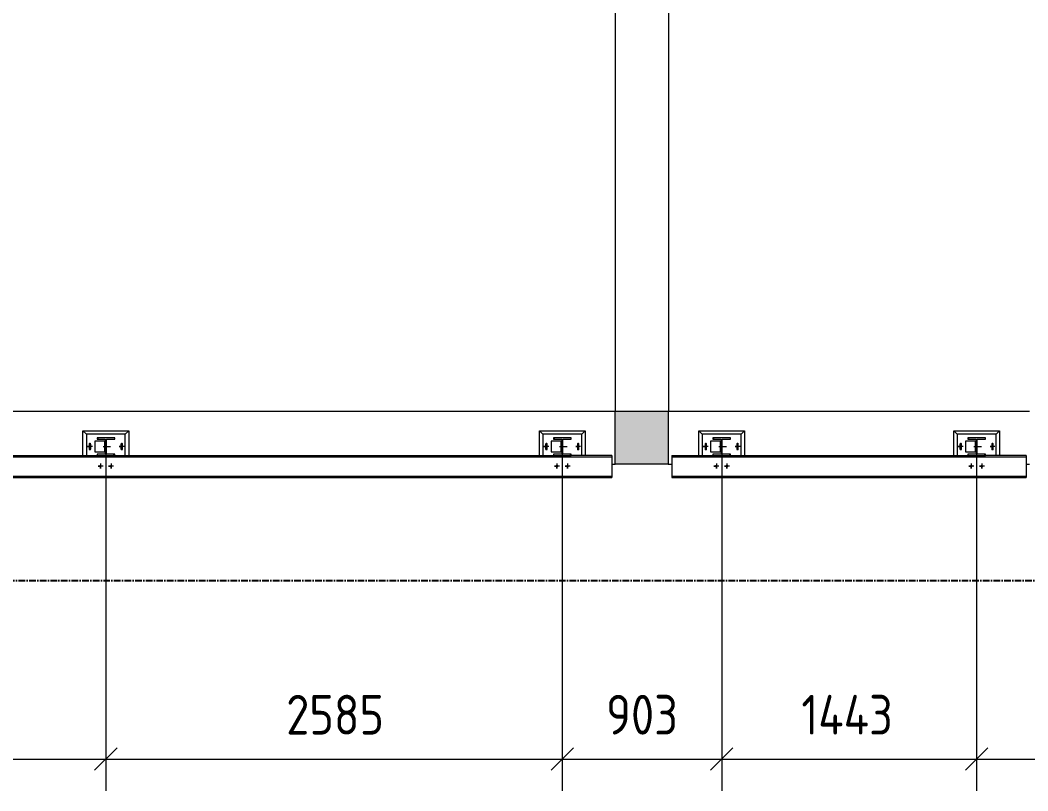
# Model space of a CAD drawing. Header units: millimetres. Extents: x -187664 to 435448, y -313239 to 299894.
# Drawn here: x 68285 to 73990, y -87194 to -82828 of the extents above; entities that cross this region are included whole.
import ezdxf

# ---------------------------------------------------------------- set-up
doc = ezdxf.new("R2010")
doc.units = ezdxf.units.MM
for name, pattern in [('CENTER', [2, 1.25, -0.25, 0.25, -0.25]), ('XKITLINE00', [0]), ('XKITLINE02', [4, 2, -2])]:
    doc.linetypes.add(name, pattern=pattern)
doc.layers.add('000 - EXISTING_CONCRETE_MAIN_COLOR_1', color=7, linetype='Continuous')
doc.layers.add('000 - EXISTING_STEEL-STRUCTURE_MAIN_COLOR_2', color=7, linetype='Continuous')
doc.layers.add('000 - EXISTING_STEEL-STRUCTURE_DEF_SUB', color=7, linetype='Continuous', plot=False)
doc.layers.add('Part', color=7, linetype='Continuous', lineweight=0)
doc.layers.add('Z-DIMENSIONS', color=7, linetype='Continuous', lineweight=0)
doc.styles.add('ISOCPEUR', font='isocpeur.ttf')

# ---------------------------------------------------------------- blocks, each defined once
blk = doc.blocks.new('*A7877')
at = {"layer": 'Part'}
blk.add_hatch(color=7, dxfattribs=at).paths.add_polyline_path([(490.55, 140.18), (490.55, 137.78), (488.15, 137.78), (488.15, 140.18)], flags=17)
blk = doc.blocks.new('*A208207')
at = {"layer": '000 - EXISTING_STEEL-STRUCTURE_DEF_SUB', "color": 7, "linetype": 'XKITLINE00', "lineweight": 0}
for p, q in [((485.414408, 138.915979), (485.350408, 138.979979)), ((485.350408, 138.979979), (485.350408, 138.979979)), ((485.774408, 138.555979), (485.726408, 138.603979)), ((486.150408, 138.179979), (486.086408, 138.243979))]:
    blk.add_line(p, q, dxfattribs=at)
blk = doc.blocks.new('*A210209')
at = {"layer": '000 - EXISTING_STEEL-STRUCTURE_DEF_SUB', "color": 7, "linetype": 'XKITLINE00', "lineweight": 0}
for p, q in [((504.182408, 138.915979), (504.118408, 138.979979)), ((504.118408, 138.979979), (504.118408, 138.979979)), ((504.542408, 138.555979), (504.494408, 138.603979)), ((504.918408, 138.179979), (504.854408, 138.243979))]:
    blk.add_line(p, q, dxfattribs=at)
blk = doc.blocks.new('*A214213')
at = {"layer": '000 - EXISTING_STEEL-STRUCTURE_DEF_SUB', "color": 7, "linetype": 'XKITLINE00', "lineweight": 0}
for p, q in [((464.738408, 138.915979), (464.674408, 138.979979)), ((464.674408, 138.979979), (464.674408, 138.979979)), ((465.098408, 138.555979), (465.050408, 138.603979)), ((465.474408, 138.179979), (465.410408, 138.243979))]:
    blk.add_line(p, q, dxfattribs=at)
blk = doc.blocks.new('*A216215')
at = {"layer": '000 - EXISTING_STEEL-STRUCTURE_DEF_SUB', "color": 7, "linetype": 'XKITLINE00', "lineweight": 0}
for p, q in [((492.634446, 138.915979), (492.570446, 138.979979)), ((492.570446, 138.979979), (492.570446, 138.979979)), ((492.994446, 138.555979), (492.946446, 138.603979)), ((493.370446, 138.179979), (493.306446, 138.243979))]:
    blk.add_line(p, q, dxfattribs=at)
blk = doc.blocks.new('*A21372057')
at = {"layer": '000 - EXISTING_CONCRETE_MAIN_COLOR_1', "color": 7, "linetype": 'XKITLINE00', "lineweight": 0}
for p, q in [((441.998408, 140.179979), (488.150408, 140.179979)), ((490.550408, 140.179979), (506.918408, 140.179979)), ((487.990408, 137.779979), (488.150408, 137.779979)), ((490.550408, 137.779979), (490.710408, 137.779979)), ((506.758408, 137.779979), (506.918408, 137.779979))]:
    blk.add_line(p, q, dxfattribs=at)
blk = doc.blocks.new('*A21872107')
at = {"layer": '000 - EXISTING_CONCRETE_MAIN_COLOR_1', "color": 7, "linetype": 'XKITLINE00', "lineweight": 0}
for p, q in [((488.160418, 140.179979), (488.160418, 162.339977)), ((490.560418, 162.339977), (490.560418, 140.179979)), ((490.560418, 140.179979), (490.550408, 140.179979))]:
    blk.add_line(p, q, dxfattribs=at)
blk = doc.blocks.new('*A22352155')
at = {"layer": '000 - EXISTING_STEEL-STRUCTURE_DEF_SUB', "color": 7, "linetype": 'XKITLINE00', "lineweight": 0}
for p, q in [((493.370446, 138.979979), (492.570446, 138.979979)), ((492.570446, 138.979979), (492.570446, 138.915979)), ((492.570446, 138.915979), (492.946446, 138.915979)), ((492.946446, 138.915979), (492.946446, 138.243979)), ((492.994446, 138.915979), (493.370446, 138.915979)), ((492.994446, 138.243979), (492.994446, 138.915979)), ((493.370446, 138.915979), (493.370446, 138.979979)), ((492.946446, 138.243979), (492.570446, 138.243979)), ((492.570446, 138.243979), (492.570446, 138.179979)), ((492.570446, 138.179979), (493.370446, 138.179979)), ((493.370446, 138.243979), (492.994446, 138.243979)), ((493.370446, 138.179979), (493.370446, 138.243979))]:
    blk.add_line(p, q, dxfattribs=at)
blk = doc.blocks.new('*A22362156')
at = {"layer": '000 - EXISTING_STEEL-STRUCTURE_DEF_SUB', "color": 7, "linetype": 'XKITLINE00', "lineweight": 0}
for p, q in [((486.150408, 138.979979), (485.350408, 138.979979)), ((485.350408, 138.979979), (485.350408, 138.915979)), ((485.350408, 138.915979), (485.726408, 138.915979)), ((485.726408, 138.915979), (485.726408, 138.243979)), ((485.774408, 138.915979), (486.150408, 138.915979)), ((485.774408, 138.243979), (485.774408, 138.915979)), ((486.150408, 138.915979), (486.150408, 138.979979)), ((485.726408, 138.243979), (485.350408, 138.243979)), ((485.350408, 138.243979), (485.350408, 138.179979)), ((485.350408, 138.179979), (486.150408, 138.179979)), ((486.150408, 138.243979), (485.774408, 138.243979)), ((486.150408, 138.179979), (486.150408, 138.243979))]:
    blk.add_line(p, q, dxfattribs=at)
blk = doc.blocks.new('*A22392159')
at = {"layer": '000 - EXISTING_STEEL-STRUCTURE_DEF_SUB', "color": 7, "linetype": 'XKITLINE00', "lineweight": 0}
for p, q in [((504.918408, 138.979979), (504.118408, 138.979979)), ((504.118408, 138.979979), (504.118408, 138.915979)), ((504.118408, 138.915979), (504.494408, 138.915979)), ((504.494408, 138.915979), (504.494408, 138.243979)), ((504.542408, 138.915979), (504.918408, 138.915979)), ((504.542408, 138.243979), (504.542408, 138.915979)), ((504.918408, 138.915979), (504.918408, 138.979979)), ((504.494408, 138.243979), (504.118408, 138.243979)), ((504.118408, 138.243979), (504.118408, 138.179979)), ((504.118408, 138.179979), (504.918408, 138.179979)), ((504.918408, 138.243979), (504.542408, 138.243979)), ((504.918408, 138.179979), (504.918408, 138.243979))]:
    blk.add_line(p, q, dxfattribs=at)
blk = doc.blocks.new('*A22452165')
at = {"layer": 'Part', "color": 7, "linetype": 'XKITLINE00', "lineweight": 0}
for p, q in [((488.150408, 140.179979), (490.550408, 140.179979)), ((488.150408, 137.779979), (488.150408, 140.179979)), ((490.550408, 140.179979), (490.550408, 137.779979)), ((490.550408, 137.779979), (488.150408, 137.779979))]:
    blk.add_line(p, q, dxfattribs=at)
blk = doc.blocks.new('*A22492169')
at = {"layer": '000 - EXISTING_STEEL-STRUCTURE_DEF_SUB', "color": 7, "linetype": 'XKITLINE00', "lineweight": 0}
for p, q in [((465.954408, 139.139979), (464.194408, 139.139979)), ((464.194408, 139.139979), (464.194408, 138.179979)), ((465.954408, 138.179979), (465.954408, 139.139979))]:
    blk.add_line(p, q, dxfattribs=at)
blk = doc.blocks.new('*A22502170')
at = {"layer": '000 - EXISTING_STEEL-STRUCTURE_DEF_SUB', "color": 7, "linetype": 'XKITLINE00', "lineweight": 0}
for p, q in [((464.034408, 138.179979), (464.034408, 139.299979)), ((464.034408, 139.299979), (466.114408, 139.299979)), ((464.194408, 139.139979), (464.034408, 139.299979)), ((465.954408, 139.139979), (466.114408, 139.299979)), ((466.114408, 139.299979), (466.114408, 138.179979))]:
    blk.add_line(p, q, dxfattribs=at)
blk = doc.blocks.new('*A22512171')
at = {"layer": '000 - EXISTING_STEEL-STRUCTURE_DEF_SUB', "color": 7, "linetype": 'XKITLINE00', "lineweight": 0}
for p, q in [((465.050408, 138.820005), (464.570408, 138.820005)), ((464.570408, 138.820005), (464.570408, 138.340005)), ((465.010408, 138.820005), (465.010408, 138.340005)), ((464.570408, 138.340005), (465.050408, 138.340005))]:
    blk.add_line(p, q, dxfattribs=at)
blk = doc.blocks.new('*A22542174')
at = {"layer": '000 - EXISTING_STEEL-STRUCTURE_DEF_SUB', "color": 7, "linetype": 'XKITLINE00', "lineweight": 0}
for p, q in [((486.630408, 139.139979), (484.870408, 139.139979)), ((484.870408, 139.139979), (484.870408, 138.179979)), ((486.630408, 138.179979), (486.630408, 139.139979))]:
    blk.add_line(p, q, dxfattribs=at)
blk = doc.blocks.new('*A22552175')
at = {"layer": '000 - EXISTING_STEEL-STRUCTURE_DEF_SUB', "color": 7, "linetype": 'XKITLINE00', "lineweight": 0}
for p, q in [((484.710408, 138.179979), (484.710408, 139.299979)), ((484.710408, 139.299979), (486.790408, 139.299979)), ((484.870408, 139.139979), (484.710408, 139.299979)), ((486.630408, 139.139979), (486.790408, 139.299979)), ((486.790408, 139.299979), (486.790408, 138.179979))]:
    blk.add_line(p, q, dxfattribs=at)
blk = doc.blocks.new('*A22562176')
at = {"layer": '000 - EXISTING_STEEL-STRUCTURE_DEF_SUB', "color": 7, "linetype": 'XKITLINE00', "lineweight": 0}
for p, q in [((485.726408, 138.820005), (485.246408, 138.820005)), ((485.246408, 138.820005), (485.246408, 138.340005)), ((485.686408, 138.820005), (485.686408, 138.340005)), ((485.246408, 138.340005), (485.726408, 138.340005))]:
    blk.add_line(p, q, dxfattribs=at)
blk = doc.blocks.new('*A22572177')
at = {"layer": '000 - EXISTING_STEEL-STRUCTURE_DEF_SUB', "color": 7, "linetype": 'XKITLINE00', "lineweight": 0}
for p, q in [((493.850446, 139.139979), (492.090446, 139.139979)), ((492.090446, 139.139979), (492.090446, 138.179979)), ((493.850446, 138.179979), (493.850446, 139.139979))]:
    blk.add_line(p, q, dxfattribs=at)
blk = doc.blocks.new('*A22582178')
at = {"layer": '000 - EXISTING_STEEL-STRUCTURE_DEF_SUB', "color": 7, "linetype": 'XKITLINE00', "lineweight": 0}
for p, q in [((491.930446, 138.179979), (491.930446, 139.299979)), ((491.930446, 139.299979), (494.010446, 139.299979)), ((492.090446, 139.139979), (491.930446, 139.299979)), ((493.850446, 139.139979), (494.010446, 139.299979)), ((494.010446, 139.299979), (494.010446, 138.179979))]:
    blk.add_line(p, q, dxfattribs=at)
blk = doc.blocks.new('*A22592179')
at = {"layer": '000 - EXISTING_STEEL-STRUCTURE_DEF_SUB', "color": 7, "linetype": 'XKITLINE00', "lineweight": 0}
for p, q in [((492.946446, 138.820005), (492.466446, 138.820005)), ((492.466446, 138.820005), (492.466446, 138.340005)), ((492.906446, 138.820005), (492.906446, 138.340005)), ((492.466446, 138.340005), (492.946446, 138.340005))]:
    blk.add_line(p, q, dxfattribs=at)
blk = doc.blocks.new('*A22602180')
at = {"layer": '000 - EXISTING_STEEL-STRUCTURE_DEF_SUB', "color": 7, "linetype": 'XKITLINE00', "lineweight": 0}
for p, q in [((505.398408, 139.139979), (503.638408, 139.139979)), ((503.638408, 139.139979), (503.638408, 138.179979)), ((505.398408, 138.179979), (505.398408, 139.139979))]:
    blk.add_line(p, q, dxfattribs=at)
blk = doc.blocks.new('*A22612181')
at = {"layer": '000 - EXISTING_STEEL-STRUCTURE_DEF_SUB', "color": 7, "linetype": 'XKITLINE00', "lineweight": 0}
for p, q in [((503.478408, 138.179979), (503.478408, 139.299979)), ((503.478408, 139.299979), (505.558408, 139.299979)), ((503.638408, 139.139979), (503.478408, 139.299979)), ((505.398408, 139.139979), (505.558408, 139.299979)), ((505.558408, 139.299979), (505.558408, 138.179979))]:
    blk.add_line(p, q, dxfattribs=at)
blk = doc.blocks.new('*A22622182')
at = {"layer": '000 - EXISTING_STEEL-STRUCTURE_DEF_SUB', "color": 7, "linetype": 'XKITLINE00', "lineweight": 0}
for p, q in [((504.494408, 138.820005), (504.014408, 138.820005)), ((504.014408, 138.820005), (504.014408, 138.340005)), ((504.454408, 138.820005), (504.454408, 138.340005)), ((504.014408, 138.340005), (504.494408, 138.340005))]:
    blk.add_line(p, q, dxfattribs=at)
blk = doc.blocks.new('*A22732193')
at = {"layer": '000 - EXISTING_STEEL-STRUCTURE_MAIN_COLOR_2', "color": 7, "linetype": 'XKITLINE00', "lineweight": 0}
for p, q in [((442.158408, 138.179979), (442.158408, 137.179979)), ((442.158408, 138.179979), (443.998408, 138.179979)), ((442.158408, 138.115979), (487.990408, 138.115979)), ((444.798408, 138.179979), (464.674408, 138.179979)), ((465.474408, 138.179979), (485.350408, 138.179979)), ((487.990408, 138.179979), (486.150408, 138.179979)), ((487.990408, 138.179979), (487.990408, 137.179979)), ((442.158408, 137.243979), (487.990408, 137.243979)), ((442.158408, 137.179979), (487.990408, 137.179979))]:
    blk.add_line(p, q, dxfattribs=at)
blk = doc.blocks.new('*A22742194')
at = {"layer": '000 - EXISTING_STEEL-STRUCTURE_DEF_SUB', "color": 7, "linetype": 'XKITLINE00', "lineweight": 0}
for p, q in [((465.474408, 138.979979), (464.674408, 138.979979)), ((464.674408, 138.979979), (464.674408, 138.915979)), ((464.674408, 138.915979), (465.050408, 138.915979)), ((465.050408, 138.915979), (465.050408, 138.243979)), ((465.098408, 138.915979), (465.474408, 138.915979)), ((465.098408, 138.243979), (465.098408, 138.915979)), ((465.474408, 138.915979), (465.474408, 138.979979)), ((465.050408, 138.243979), (464.674408, 138.243979)), ((464.674408, 138.243979), (464.674408, 138.179979)), ((464.674408, 138.179979), (465.474408, 138.179979)), ((465.474408, 138.243979), (465.098408, 138.243979)), ((465.474408, 138.179979), (465.474408, 138.243979))]:
    blk.add_line(p, q, dxfattribs=at)
blk = doc.blocks.new('*A22762196')
at = {"layer": '000 - EXISTING_STEEL-STRUCTURE_MAIN_COLOR_2', "color": 7, "linetype": 'XKITLINE00', "lineweight": 0}
for p, q in [((490.710408, 138.179979), (490.710408, 137.179979)), ((490.710408, 138.179979), (492.570446, 138.179979)), ((490.710408, 138.115979), (506.758408, 138.115979)), ((493.370446, 138.179979), (504.118408, 138.179979)), ((506.758408, 138.179979), (504.918408, 138.179979)), ((506.758408, 138.179979), (506.758408, 137.179979)), ((490.710408, 137.243979), (506.758408, 137.243979)), ((490.710408, 137.179979), (506.758408, 137.179979))]:
    blk.add_line(p, q, dxfattribs=at)
blk = doc.blocks.new('*A22772197')
at = {"layer": '000 - EXISTING_STEEL-STRUCTURE_DEF_SUB'}
for points in [[(465.01, 138.636), (465.05, 138.636), (465.05, 138.524), (465.01, 138.524)], [(465.05, 138.636), (465.098, 138.636), (465.098, 138.524), (465.05, 138.524)]]:
    blk.add_hatch(color=7, dxfattribs=at).paths.add_polyline_path(points, flags=17)
at = {"layer": '000 - EXISTING_STEEL-STRUCTURE_DEF_SUB', "color": 7, "linetype": 'XKITLINE00', "lineweight": 0}
for p, q in [((464.947, 138.58), (465.29, 138.58)), ((465.01, 138.636), (465.05, 138.636)), ((465.01, 138.524), (465.05, 138.524)), ((465.05, 138.636), (465.098, 138.636)), ((465.05, 138.524), (465.098, 138.524))]:
    blk.add_line(p, q, dxfattribs=at)
blk = doc.blocks.new('*A22782198')
at = {"layer": '000 - EXISTING_STEEL-STRUCTURE_DEF_SUB'}
for points in [[(464.354, 138.756), (464.376, 138.752), (464.394, 138.74), (464.406, 138.721), (464.41, 138.7), (464.41, 138.46), (464.406, 138.439), (464.394, 138.42), (464.376, 138.408), (464.354, 138.404), (464.333, 138.408), (464.315, 138.42), (464.303, 138.439), (464.298, 138.46), (464.298, 138.7), (464.303, 138.721), (464.315, 138.74), (464.333, 138.752)], [(465.794, 138.756), (465.816, 138.752), (465.834, 138.74), (465.846, 138.721), (465.85, 138.7), (465.85, 138.46), (465.846, 138.439), (465.834, 138.42), (465.816, 138.408), (465.794, 138.404), (465.773, 138.408), (465.755, 138.42), (465.743, 138.439), (465.738, 138.46), (465.738, 138.7), (465.743, 138.721), (465.755, 138.74), (465.773, 138.752)]]:
    blk.add_hatch(color=7, dxfattribs=at).paths.add_polyline_path(points, flags=17)
at = {"layer": '000 - EXISTING_STEEL-STRUCTURE_DEF_SUB', "color": 7, "linetype": 'XKITLINE00', "lineweight": 0}
for p, q in [((464.466, 138.58), (464.242, 138.58)), ((464.354, 138.468), (464.354, 138.692)), ((465.906, 138.58), (465.682, 138.58)), ((465.794, 138.468), (465.794, 138.692))]:
    blk.add_line(p, q, dxfattribs=at)
blk = doc.blocks.new('*A22792199')
at = {"layer": '000 - EXISTING_STEEL-STRUCTURE_DEF_SUB'}
for points in [[(464.889, 137.689), (464.886, 137.679), (464.881, 137.669), (464.874, 137.66), (464.866, 137.653), (464.856, 137.648), (464.845, 137.645), (464.834, 137.644), (464.823, 137.645), (464.813, 137.648), (464.803, 137.653), (464.795, 137.66), (464.788, 137.669), (464.783, 137.679), (464.779, 137.689), (464.778, 137.7), (464.779, 137.711), (464.783, 137.721), (464.788, 137.731), (464.795, 137.74), (464.803, 137.747), (464.813, 137.752), (464.823, 137.755), (464.834, 137.756), (464.845, 137.755), (464.856, 137.752), (464.866, 137.747), (464.874, 137.74), (464.881, 137.731), (464.886, 137.721), (464.889, 137.711), (464.89, 137.7)], [(465.369, 137.689), (465.366, 137.679), (465.361, 137.669), (465.354, 137.66), (465.346, 137.653), (465.336, 137.648), (465.325, 137.645), (465.314, 137.644), (465.303, 137.645), (465.293, 137.648), (465.283, 137.653), (465.275, 137.66), (465.268, 137.669), (465.263, 137.679), (465.259, 137.689), (465.258, 137.7), (465.259, 137.711), (465.263, 137.721), (465.268, 137.731), (465.275, 137.74), (465.283, 137.747), (465.293, 137.752), (465.303, 137.755), (465.314, 137.756), (465.325, 137.755), (465.336, 137.752), (465.346, 137.747), (465.354, 137.74), (465.361, 137.731), (465.366, 137.721), (465.369, 137.711), (465.37, 137.7)]]:
    blk.add_hatch(color=7, dxfattribs=at).paths.add_polyline_path(points, flags=17)
at = {"layer": '000 - EXISTING_STEEL-STRUCTURE_DEF_SUB', "color": 7, "linetype": 'XKITLINE00', "lineweight": 0}
for p, q in [((464.946, 137.7), (464.722, 137.7)), ((464.834, 137.812), (464.834, 137.588)), ((465.426, 137.7), (465.202, 137.7)), ((465.314, 137.812), (465.314, 137.588))]:
    blk.add_line(p, q, dxfattribs=at)
blk = doc.blocks.new('*A22802200')
at = {"layer": '000 - EXISTING_STEEL-STRUCTURE_DEF_SUB'}
for points in [[(485.726, 138.524), (485.686, 138.524), (485.686, 138.636), (485.726, 138.636)], [(485.774, 138.524), (485.726, 138.524), (485.726, 138.636), (485.774, 138.636)]]:
    blk.add_hatch(color=7, dxfattribs=at).paths.add_polyline_path(points, flags=17)
at = {"layer": '000 - EXISTING_STEEL-STRUCTURE_DEF_SUB', "color": 7, "linetype": 'XKITLINE00', "lineweight": 0}
for p, q in [((485.623, 138.58), (485.966, 138.58)), ((485.686, 138.636), (485.726, 138.636)), ((485.686, 138.524), (485.726, 138.524)), ((485.726, 138.636), (485.774, 138.636)), ((485.726, 138.524), (485.774, 138.524))]:
    blk.add_line(p, q, dxfattribs=at)
blk = doc.blocks.new('*A22812201')
at = {"layer": '000 - EXISTING_STEEL-STRUCTURE_DEF_SUB'}
for points in [[(485.07, 138.74), (485.082, 138.721), (485.086, 138.7), (485.086, 138.46), (485.082, 138.439), (485.07, 138.42), (485.052, 138.408), (485.03, 138.404), (485.009, 138.408), (484.991, 138.42), (484.979, 138.439), (484.974, 138.46), (484.974, 138.7), (484.979, 138.721), (484.991, 138.74), (485.009, 138.752), (485.03, 138.756), (485.052, 138.752)], [(486.51, 138.74), (486.522, 138.721), (486.526, 138.7), (486.526, 138.46), (486.522, 138.439), (486.51, 138.42), (486.492, 138.408), (486.47, 138.404), (486.449, 138.408), (486.431, 138.42), (486.419, 138.439), (486.414, 138.46), (486.414, 138.7), (486.419, 138.721), (486.431, 138.74), (486.449, 138.752), (486.47, 138.756), (486.492, 138.752)]]:
    blk.add_hatch(color=7, dxfattribs=at).paths.add_polyline_path(points, flags=17)
at = {"layer": '000 - EXISTING_STEEL-STRUCTURE_DEF_SUB', "color": 7, "linetype": 'XKITLINE00', "lineweight": 0}
for p, q in [((485.142, 138.58), (484.918, 138.58)), ((485.03, 138.468), (485.03, 138.692)), ((486.582, 138.58), (486.358, 138.58)), ((486.47, 138.468), (486.47, 138.692))]:
    blk.add_line(p, q, dxfattribs=at)
blk = doc.blocks.new('*A22822202')
at = {"layer": '000 - EXISTING_STEEL-STRUCTURE_DEF_SUB'}
for points in [[(492.906, 138.636), (492.946, 138.636), (492.946, 138.524), (492.906, 138.524)], [(492.946, 138.636), (492.994, 138.636), (492.994, 138.524), (492.946, 138.524)]]:
    blk.add_hatch(color=7, dxfattribs=at).paths.add_polyline_path(points, flags=17)
at = {"layer": '000 - EXISTING_STEEL-STRUCTURE_DEF_SUB', "color": 7, "linetype": 'XKITLINE00', "lineweight": 0}
for p, q in [((492.843, 138.58), (493.186, 138.58)), ((492.906, 138.636), (492.946, 138.636)), ((492.906, 138.524), (492.946, 138.524)), ((492.946, 138.636), (492.994, 138.636)), ((492.946, 138.524), (492.994, 138.524))]:
    blk.add_line(p, q, dxfattribs=at)
blk = doc.blocks.new('*A22832203')
at = {"layer": '000 - EXISTING_STEEL-STRUCTURE_DEF_SUB'}
for points in [[(492.29, 138.74), (492.302, 138.721), (492.306, 138.7), (492.306, 138.46), (492.302, 138.439), (492.29, 138.42), (492.272, 138.408), (492.25, 138.404), (492.229, 138.408), (492.211, 138.42), (492.199, 138.439), (492.194, 138.46), (492.194, 138.7), (492.199, 138.721), (492.211, 138.74), (492.229, 138.752), (492.25, 138.756), (492.272, 138.752)], [(493.73, 138.74), (493.742, 138.721), (493.746, 138.7), (493.746, 138.46), (493.742, 138.439), (493.73, 138.42), (493.712, 138.408), (493.69, 138.404), (493.669, 138.408), (493.651, 138.42), (493.639, 138.439), (493.634, 138.46), (493.634, 138.7), (493.639, 138.721), (493.651, 138.74), (493.669, 138.752), (493.69, 138.756), (493.712, 138.752)]]:
    blk.add_hatch(color=7, dxfattribs=at).paths.add_polyline_path(points, flags=17)
at = {"layer": '000 - EXISTING_STEEL-STRUCTURE_DEF_SUB', "color": 7, "linetype": 'XKITLINE00', "lineweight": 0}
for p, q in [((492.362, 138.58), (492.138, 138.58)), ((492.25, 138.468), (492.25, 138.692)), ((493.802, 138.58), (493.578, 138.58)), ((493.69, 138.468), (493.69, 138.692))]:
    blk.add_line(p, q, dxfattribs=at)
blk = doc.blocks.new('*A22842204')
at = {"layer": '000 - EXISTING_STEEL-STRUCTURE_DEF_SUB'}
for points in [[(485.565, 137.689), (485.562, 137.679), (485.557, 137.669), (485.55, 137.66), (485.542, 137.653), (485.532, 137.648), (485.521, 137.645), (485.51, 137.644), (485.499, 137.645), (485.489, 137.648), (485.479, 137.653), (485.471, 137.66), (485.464, 137.669), (485.459, 137.679), (485.455, 137.689), (485.454, 137.7), (485.455, 137.711), (485.459, 137.721), (485.464, 137.731), (485.471, 137.74), (485.479, 137.747), (485.489, 137.752), (485.499, 137.755), (485.51, 137.756), (485.521, 137.755), (485.532, 137.752), (485.542, 137.747), (485.55, 137.74), (485.557, 137.731), (485.562, 137.721), (485.565, 137.711), (485.566, 137.7)], [(486.045, 137.689), (486.042, 137.679), (486.037, 137.669), (486.03, 137.66), (486.022, 137.653), (486.012, 137.648), (486.001, 137.645), (485.99, 137.644), (485.979, 137.645), (485.969, 137.648), (485.959, 137.653), (485.951, 137.66), (485.944, 137.669), (485.939, 137.679), (485.935, 137.689), (485.934, 137.7), (485.935, 137.711), (485.939, 137.721), (485.944, 137.731), (485.951, 137.74), (485.959, 137.747), (485.969, 137.752), (485.979, 137.755), (485.99, 137.756), (486.001, 137.755), (486.012, 137.752), (486.022, 137.747), (486.03, 137.74), (486.037, 137.731), (486.042, 137.721), (486.045, 137.711), (486.046, 137.7)]]:
    blk.add_hatch(color=7, dxfattribs=at).paths.add_polyline_path(points, flags=17)
at = {"layer": '000 - EXISTING_STEEL-STRUCTURE_DEF_SUB', "color": 7, "linetype": 'XKITLINE00', "lineweight": 0}
for p, q in [((485.622, 137.7), (485.398, 137.7)), ((485.51, 137.812), (485.51, 137.588)), ((486.102, 137.7), (485.878, 137.7)), ((485.99, 137.812), (485.99, 137.588))]:
    blk.add_line(p, q, dxfattribs=at)
blk = doc.blocks.new('*A22852205')
at = {"layer": '000 - EXISTING_STEEL-STRUCTURE_DEF_SUB'}
for points in [[(492.785, 137.689), (492.782, 137.679), (492.777, 137.669), (492.77, 137.66), (492.762, 137.653), (492.752, 137.648), (492.741, 137.645), (492.73, 137.644), (492.72, 137.645), (492.709, 137.648), (492.699, 137.653), (492.691, 137.66), (492.684, 137.669), (492.679, 137.679), (492.676, 137.689), (492.674, 137.7), (492.676, 137.711), (492.679, 137.721), (492.684, 137.731), (492.691, 137.74), (492.699, 137.747), (492.709, 137.752), (492.72, 137.755), (492.73, 137.756), (492.741, 137.755), (492.752, 137.752), (492.762, 137.747), (492.77, 137.74), (492.777, 137.731), (492.782, 137.721), (492.785, 137.711), (492.786, 137.7)], [(493.265, 137.689), (493.262, 137.679), (493.257, 137.669), (493.25, 137.66), (493.242, 137.653), (493.232, 137.648), (493.221, 137.645), (493.21, 137.644), (493.2, 137.645), (493.189, 137.648), (493.179, 137.653), (493.171, 137.66), (493.164, 137.669), (493.159, 137.679), (493.156, 137.689), (493.154, 137.7), (493.156, 137.711), (493.159, 137.721), (493.164, 137.731), (493.171, 137.74), (493.179, 137.747), (493.189, 137.752), (493.2, 137.755), (493.21, 137.756), (493.221, 137.755), (493.232, 137.752), (493.242, 137.747), (493.25, 137.74), (493.257, 137.731), (493.262, 137.721), (493.265, 137.711), (493.266, 137.7)]]:
    blk.add_hatch(color=7, dxfattribs=at).paths.add_polyline_path(points, flags=17)
at = {"layer": '000 - EXISTING_STEEL-STRUCTURE_DEF_SUB', "color": 7, "linetype": 'XKITLINE00', "lineweight": 0}
for p, q in [((492.842, 137.7), (492.618, 137.7)), ((492.73, 137.812), (492.73, 137.588)), ((493.322, 137.7), (493.098, 137.7)), ((493.21, 137.812), (493.21, 137.588))]:
    blk.add_line(p, q, dxfattribs=at)
blk = doc.blocks.new('*A22862206')
at = {"layer": '000 - EXISTING_STEEL-STRUCTURE_DEF_SUB'}
for points in [[(504.494, 138.524), (504.454, 138.524), (504.454, 138.636), (504.494, 138.636)], [(504.542, 138.524), (504.494, 138.524), (504.494, 138.636), (504.542, 138.636)]]:
    blk.add_hatch(color=7, dxfattribs=at).paths.add_polyline_path(points, flags=17)
at = {"layer": '000 - EXISTING_STEEL-STRUCTURE_DEF_SUB', "color": 7, "linetype": 'XKITLINE00', "lineweight": 0}
for p, q in [((504.391, 138.58), (504.734, 138.58)), ((504.454, 138.636), (504.494, 138.636)), ((504.454, 138.524), (504.494, 138.524)), ((504.494, 138.636), (504.542, 138.636)), ((504.494, 138.524), (504.542, 138.524))]:
    blk.add_line(p, q, dxfattribs=at)
blk = doc.blocks.new('*A22872207')
at = {"layer": '000 - EXISTING_STEEL-STRUCTURE_DEF_SUB'}
for points in [[(503.838, 138.74), (503.85, 138.721), (503.854, 138.7), (503.854, 138.46), (503.85, 138.439), (503.838, 138.42), (503.82, 138.408), (503.798, 138.404), (503.777, 138.408), (503.759, 138.42), (503.747, 138.439), (503.742, 138.46), (503.742, 138.7), (503.747, 138.721), (503.759, 138.74), (503.777, 138.752), (503.798, 138.756), (503.82, 138.752)], [(505.278, 138.74), (505.29, 138.721), (505.294, 138.7), (505.294, 138.46), (505.29, 138.439), (505.278, 138.42), (505.26, 138.408), (505.238, 138.404), (505.217, 138.408), (505.199, 138.42), (505.187, 138.439), (505.182, 138.46), (505.182, 138.7), (505.187, 138.721), (505.199, 138.74), (505.217, 138.752), (505.238, 138.756), (505.26, 138.752)]]:
    blk.add_hatch(color=7, dxfattribs=at).paths.add_polyline_path(points, flags=17)
at = {"layer": '000 - EXISTING_STEEL-STRUCTURE_DEF_SUB', "color": 7, "linetype": 'XKITLINE00', "lineweight": 0}
for p, q in [((503.91, 138.58), (503.686, 138.58)), ((503.798, 138.468), (503.798, 138.692)), ((505.35, 138.58), (505.126, 138.58)), ((505.238, 138.468), (505.238, 138.692))]:
    blk.add_line(p, q, dxfattribs=at)
blk = doc.blocks.new('*A22902210')
at = {"layer": '000 - EXISTING_STEEL-STRUCTURE_DEF_SUB'}
for points in [[(504.333, 137.689), (504.33, 137.679), (504.325, 137.669), (504.318, 137.66), (504.31, 137.653), (504.3, 137.648), (504.289, 137.645), (504.278, 137.644), (504.267, 137.645), (504.257, 137.648), (504.247, 137.653), (504.239, 137.66), (504.232, 137.669), (504.227, 137.679), (504.223, 137.689), (504.222, 137.7), (504.223, 137.711), (504.227, 137.721), (504.232, 137.731), (504.239, 137.74), (504.247, 137.747), (504.257, 137.752), (504.267, 137.755), (504.278, 137.756), (504.289, 137.755), (504.3, 137.752), (504.31, 137.747), (504.318, 137.74), (504.325, 137.731), (504.33, 137.721), (504.333, 137.711), (504.334, 137.7)], [(504.813, 137.689), (504.81, 137.679), (504.805, 137.669), (504.798, 137.66), (504.79, 137.653), (504.78, 137.648), (504.769, 137.645), (504.758, 137.644), (504.747, 137.645), (504.737, 137.648), (504.727, 137.653), (504.719, 137.66), (504.712, 137.669), (504.707, 137.679), (504.703, 137.689), (504.702, 137.7), (504.703, 137.711), (504.707, 137.721), (504.712, 137.731), (504.719, 137.74), (504.727, 137.747), (504.737, 137.752), (504.747, 137.755), (504.758, 137.756), (504.769, 137.755), (504.78, 137.752), (504.79, 137.747), (504.798, 137.74), (504.805, 137.731), (504.81, 137.721), (504.813, 137.711), (504.814, 137.7)]]:
    blk.add_hatch(color=7, dxfattribs=at).paths.add_polyline_path(points, flags=17)
at = {"layer": '000 - EXISTING_STEEL-STRUCTURE_DEF_SUB', "color": 7, "linetype": 'XKITLINE00', "lineweight": 0}
for p, q in [((504.39, 137.7), (504.166, 137.7)), ((504.278, 137.812), (504.278, 137.588)), ((504.87, 137.7), (504.646, 137.7)), ((504.758, 137.812), (504.758, 137.588))]:
    blk.add_line(p, q, dxfattribs=at)
blk = doc.blocks.new('*A22952215')
at = {"layer": '000 - EXISTING_STEEL-STRUCTURE_DEF_SUB', "color": 7, "linetype": 'XKITLINE02', "lineweight": 0}
for p, q in [((464.947048, 138.579953), (465.290408, 138.579953)), ((465.010408, 138.635953), (465.050408, 138.635953)), ((465.010408, 138.523953), (465.050408, 138.523953)), ((465.050408, 138.635953), (465.098408, 138.635953)), ((465.050408, 138.523953), (465.098408, 138.523953))]:
    blk.add_line(p, q, dxfattribs=at)
blk = doc.blocks.new('*A22962216')
at = {"layer": '000 - EXISTING_STEEL-STRUCTURE_DEF_SUB', "color": 7, "linetype": 'XKITLINE00', "lineweight": 0}
for p, q in [((464.242408, 138.579979), (464.317, 138.579979)), ((464.354408, 138.691979), (464.354408, 138.617387)), ((464.354408, 138.467979), (464.354408, 138.542571)), ((464.466408, 138.579979), (464.391816, 138.579979)), ((465.682408, 138.579979), (465.757, 138.579979)), ((465.794408, 138.691979), (465.794408, 138.617387)), ((465.794408, 138.467979), (465.794408, 138.542571)), ((465.906408, 138.579979), (465.831816, 138.579979))]:
    blk.add_line(p, q, dxfattribs=at)
blk = doc.blocks.new('*A22972217')
at = {"layer": '000 - EXISTING_STEEL-STRUCTURE_DEF_SUB', "color": 7, "linetype": 'XKITLINE00', "lineweight": 0}
for p, q in [((464.722408, 137.699979), (464.797, 137.699979)), ((464.834408, 137.811979), (464.834408, 137.737387)), ((464.834408, 137.587979), (464.834408, 137.662571)), ((464.946408, 137.699979), (464.871816, 137.699979)), ((465.202408, 137.699979), (465.277, 137.699979)), ((465.314408, 137.811979), (465.314408, 137.737387)), ((465.314408, 137.587979), (465.314408, 137.662571)), ((465.426408, 137.699979), (465.351816, 137.699979))]:
    blk.add_line(p, q, dxfattribs=at)
blk = doc.blocks.new('*A23012221')
at = {"layer": '000 - EXISTING_STEEL-STRUCTURE_DEF_SUB', "color": 7, "linetype": 'XKITLINE02', "lineweight": 0}
for p, q in [((492.843086, 138.579953), (493.186446, 138.579953)), ((492.906446, 138.635953), (492.946446, 138.635953)), ((492.906446, 138.523953), (492.946446, 138.523953)), ((492.946446, 138.635953), (492.994446, 138.635953)), ((492.946446, 138.523953), (492.994446, 138.523953))]:
    blk.add_line(p, q, dxfattribs=at)
blk = doc.blocks.new('*A23022222')
at = {"layer": '000 - EXISTING_STEEL-STRUCTURE_DEF_SUB', "color": 7, "linetype": 'XKITLINE00', "lineweight": 0}
for p, q in [((492.138446, 138.579979), (492.213038, 138.579979)), ((492.250446, 138.691979), (492.250446, 138.617387)), ((492.250446, 138.467979), (492.250446, 138.542571)), ((492.362446, 138.579979), (492.287854, 138.579979)), ((493.578446, 138.579979), (493.653038, 138.579979)), ((493.690446, 138.691979), (493.690446, 138.617387)), ((493.690446, 138.467979), (493.690446, 138.542571)), ((493.802446, 138.579979), (493.727854, 138.579979))]:
    blk.add_line(p, q, dxfattribs=at)
blk = doc.blocks.new('*A23032223')
at = {"layer": '000 - EXISTING_STEEL-STRUCTURE_DEF_SUB', "color": 7, "linetype": 'XKITLINE00', "lineweight": 0}
for p, q in [((485.398408, 137.699979), (485.473, 137.699979)), ((485.510408, 137.811979), (485.510408, 137.737387)), ((485.510408, 137.587979), (485.510408, 137.662571)), ((485.622408, 137.699979), (485.547816, 137.699979)), ((485.878408, 137.699979), (485.953, 137.699979)), ((485.990408, 137.811979), (485.990408, 137.737387)), ((485.990408, 137.587979), (485.990408, 137.662571)), ((486.102408, 137.699979), (486.027816, 137.699979))]:
    blk.add_line(p, q, dxfattribs=at)
blk = doc.blocks.new('*A23042224')
at = {"layer": '000 - EXISTING_STEEL-STRUCTURE_DEF_SUB', "color": 7, "linetype": 'XKITLINE00', "lineweight": 0}
for p, q in [((492.618446, 137.699979), (492.693038, 137.699979)), ((492.730446, 137.811979), (492.730446, 137.737387)), ((492.730446, 137.587979), (492.730446, 137.662571)), ((492.842446, 137.699979), (492.767854, 137.699979)), ((493.098446, 137.699979), (493.173038, 137.699979)), ((493.210446, 137.811979), (493.210446, 137.737387)), ((493.210446, 137.587979), (493.210446, 137.662571)), ((493.322446, 137.699979), (493.247854, 137.699979))]:
    blk.add_line(p, q, dxfattribs=at)
blk = doc.blocks.new('*A23052225')
at = {"layer": '000 - EXISTING_STEEL-STRUCTURE_DEF_SUB', "color": 7, "linetype": 'XKITLINE00', "lineweight": 0}
for p, q in [((484.918408, 138.579979), (484.993, 138.579979)), ((485.030408, 138.691979), (485.030408, 138.617387)), ((485.030408, 138.467979), (485.030408, 138.542571)), ((485.142408, 138.579979), (485.067816, 138.579979)), ((486.358408, 138.579979), (486.433, 138.579979)), ((486.470408, 138.691979), (486.470408, 138.617387)), ((486.470408, 138.467979), (486.470408, 138.542571)), ((486.582408, 138.579979), (486.507816, 138.579979))]:
    blk.add_line(p, q, dxfattribs=at)
blk = doc.blocks.new('*A23062226')
at = {"layer": '000 - EXISTING_STEEL-STRUCTURE_DEF_SUB', "color": 7, "linetype": 'XKITLINE02', "lineweight": 0}
for p, q in [((485.623048, 138.579953), (485.966408, 138.579953)), ((485.686408, 138.635953), (485.726408, 138.635953)), ((485.686408, 138.523953), (485.726408, 138.523953)), ((485.726408, 138.635953), (485.774408, 138.635953)), ((485.726408, 138.523953), (485.774408, 138.523953))]:
    blk.add_line(p, q, dxfattribs=at)
blk = doc.blocks.new('*A23072227')
at = {"layer": '000 - EXISTING_STEEL-STRUCTURE_DEF_SUB', "color": 7, "linetype": 'XKITLINE00', "lineweight": 0}
for p, q in [((504.166408, 137.699979), (504.241, 137.699979)), ((504.278408, 137.811979), (504.278408, 137.737387)), ((504.278408, 137.587979), (504.278408, 137.662571)), ((504.390408, 137.699979), (504.315816, 137.699979)), ((504.646408, 137.699979), (504.721, 137.699979)), ((504.758408, 137.811979), (504.758408, 137.737387)), ((504.758408, 137.587979), (504.758408, 137.662571)), ((504.870408, 137.699979), (504.795816, 137.699979))]:
    blk.add_line(p, q, dxfattribs=at)
blk = doc.blocks.new('*A23082228')
at = {"layer": '000 - EXISTING_STEEL-STRUCTURE_DEF_SUB', "color": 7, "linetype": 'XKITLINE00', "lineweight": 0}
for p, q in [((503.686408, 138.579979), (503.761, 138.579979)), ((503.798408, 138.691979), (503.798408, 138.617387)), ((503.798408, 138.467979), (503.798408, 138.542571)), ((503.910408, 138.579979), (503.835816, 138.579979)), ((505.126408, 138.579979), (505.201, 138.579979)), ((505.238408, 138.691979), (505.238408, 138.617387)), ((505.238408, 138.467979), (505.238408, 138.542571)), ((505.350408, 138.579979), (505.275816, 138.579979))]:
    blk.add_line(p, q, dxfattribs=at)
blk = doc.blocks.new('*A23092229')
at = {"layer": '000 - EXISTING_STEEL-STRUCTURE_DEF_SUB', "color": 7, "linetype": 'XKITLINE02', "lineweight": 0}
for p, q in [((504.391048, 138.579953), (504.734408, 138.579953)), ((504.454408, 138.635953), (504.494408, 138.635953)), ((504.454408, 138.523953), (504.494408, 138.523953)), ((504.494408, 138.635953), (504.542408, 138.635953)), ((504.494408, 138.523953), (504.542408, 138.523953))]:
    blk.add_line(p, q, dxfattribs=at)
blk = doc.blocks.new('*A29482857')
at = {"layer": 'Z-DIMENSIONS', "color": 7, "linetype": 'XKITLINE00', "lineweight": 0}
for p, q in [((504.518408, 138.299979), (504.518408, 122.980102)), ((537.398408, 137.439979), (537.398408, 122.980102)), ((505.027525, 124.929219), (504.009291, 123.910985)), ((537.907525, 124.929219), (536.889291, 123.910985)), ((504.518408, 124.420102), (537.398408, 124.420102))]:
    blk.add_line(p, q, dxfattribs=at)
at = {"layer": 'Z-DIMENSIONS', "color": 7}
for p in [(504.518408, 124.420102), (537.398408, 124.420102)]:
    blk.add_point(p, dxfattribs=at)
at = {"layer": 'Z-DIMENSIONS', "color": 7, "style": 'ISOCPEUR', "width": 0.85}
blk.add_text('4110', height=1.8, dxfattribs=at).set_placement((519.024814, 125.530102))
blk = doc.blocks.new('*A29492858')
at = {"layer": 'Z-DIMENSIONS', "color": 7, "linetype": 'XKITLINE00', "lineweight": 0}
for p, q in [((492.970446, 138.299979), (492.970446, 122.980102)), ((504.518408, 138.299979), (504.518408, 122.980102)), ((493.479562, 124.929219), (492.461329, 123.910985)), ((505.027525, 124.929219), (504.009291, 123.910985)), ((492.970446, 124.420102), (504.518408, 124.420102))]:
    blk.add_line(p, q, dxfattribs=at)
at = {"layer": 'Z-DIMENSIONS', "color": 7}
for p in [(492.970446, 124.420102), (504.518408, 124.420102)]:
    blk.add_point(p, dxfattribs=at)
at = {"layer": 'Z-DIMENSIONS', "color": 7, "style": 'ISOCPEUR', "width": 0.85}
blk.add_text('1443', height=1.8, dxfattribs=at).set_placement((496.578802, 125.530102))
blk = doc.blocks.new('*A29502859')
at = {"layer": 'Z-DIMENSIONS', "color": 7, "linetype": 'XKITLINE00', "lineweight": 0}
for p, q in [((485.750408, 138.299979), (485.750408, 122.980102)), ((492.970446, 138.299979), (492.970446, 122.980102)), ((486.259525, 124.929219), (485.241291, 123.910985)), ((493.479562, 124.929219), (492.461329, 123.910985)), ((485.750408, 124.420102), (492.970446, 124.420102))]:
    blk.add_line(p, q, dxfattribs=at)
at = {"layer": 'Z-DIMENSIONS', "color": 7}
for p in [(485.750408, 124.420102), (492.970446, 124.420102)]:
    blk.add_point(p, dxfattribs=at)
at = {"layer": 'Z-DIMENSIONS', "color": 7, "style": 'ISOCPEUR', "width": 0.85}
blk.add_text('903', height=1.8, dxfattribs=at).set_placement((487.736208, 125.530102))
blk = doc.blocks.new('*A29512860')
at = {"layer": 'Z-DIMENSIONS', "color": 7, "linetype": 'XKITLINE00', "lineweight": 0}
for p, q in [((465.074408, 138.299979), (465.074408, 122.980102)), ((485.750408, 138.299979), (485.750408, 122.980102)), ((465.583525, 124.929219), (464.565291, 123.910985)), ((486.259525, 124.929219), (485.241291, 123.910985)), ((465.074408, 124.420102), (485.750408, 124.420102))]:
    blk.add_line(p, q, dxfattribs=at)
at = {"layer": 'Z-DIMENSIONS', "color": 7}
for p in [(465.074408, 124.420102), (485.750408, 124.420102)]:
    blk.add_point(p, dxfattribs=at)
at = {"layer": 'Z-DIMENSIONS', "color": 7, "style": 'ISOCPEUR', "width": 0.85}
blk.add_text('2585', height=1.8, dxfattribs=at).set_placement((473.246783, 125.530102))
blk = doc.blocks.new('*A29522861')
at = {"layer": 'Z-DIMENSIONS', "color": 7, "linetype": 'XKITLINE00', "lineweight": 0}
for p, q in [((444.398408, 138.299979), (444.398408, 122.980102)), ((465.074408, 138.299979), (465.074408, 122.980102)), ((444.907525, 124.929219), (443.889291, 123.910985)), ((465.583525, 124.929219), (464.565291, 123.910985)), ((444.398408, 124.420102), (465.074408, 124.420102))]:
    blk.add_line(p, q, dxfattribs=at)
at = {"layer": 'Z-DIMENSIONS', "color": 7}
for p in [(444.398408, 124.420102), (465.074408, 124.420102)]:
    blk.add_point(p, dxfattribs=at)
at = {"layer": 'Z-DIMENSIONS', "color": 7, "style": 'ISOCPEUR', "width": 0.85}
blk.add_text('2585', height=1.8, dxfattribs=at).set_placement((452.570783, 125.530102))

msp = doc.modelspace()

# ---------------------------------------------------------------- linework, layer by layer
at = {"color": 7, "linetype": 'CENTER', "ltscale": 30}
msp.add_line((63655.78, -86001.924), (94674.183, -86001.924), dxfattribs=at)

# ---------------------------------------------------------------- block references
at = {"color": 7, "lineweight": 0, "xscale": 125, "yscale": 125, "zscale": 125}
for name in ['*A21872107', '*A21372057', '*A7877', '*A22452165', '*A22502170', '*A22492169', '*A22552175', '*A22542174', '*A22582178', '*A22572177', '*A22612181', '*A22602180', '*A22782198', '*A22962216', '*A22512171', '*A214213', '*A22742194', '*A22772197', '*A22952215', '*A22812201', '*A23052225', '*A22562176', '*A208207', '*A22362156', '*A22802200', '*A23062226', '*A22832203', '*A23022222', '*A22592179', '*A216215', '*A22352155', '*A22822202', '*A23012221', '*A22872207', '*A23082228', '*A22622182', '*A210209', '*A22392159', '*A22862206', '*A23092229', '*A22732193', '*A29522861', '*A29512860', '*A29502859', '*A22762196', '*A29492858', '*A29482857', '*A22792199', '*A22972217', '*A22842204', '*A23032223', '*A22852205', '*A23042224', '*A22902210', '*A23072227']:
    msp.add_blockref(name, (10635.486, -102566.418), dxfattribs=at)

doc.saveas('drawing.dxf')
